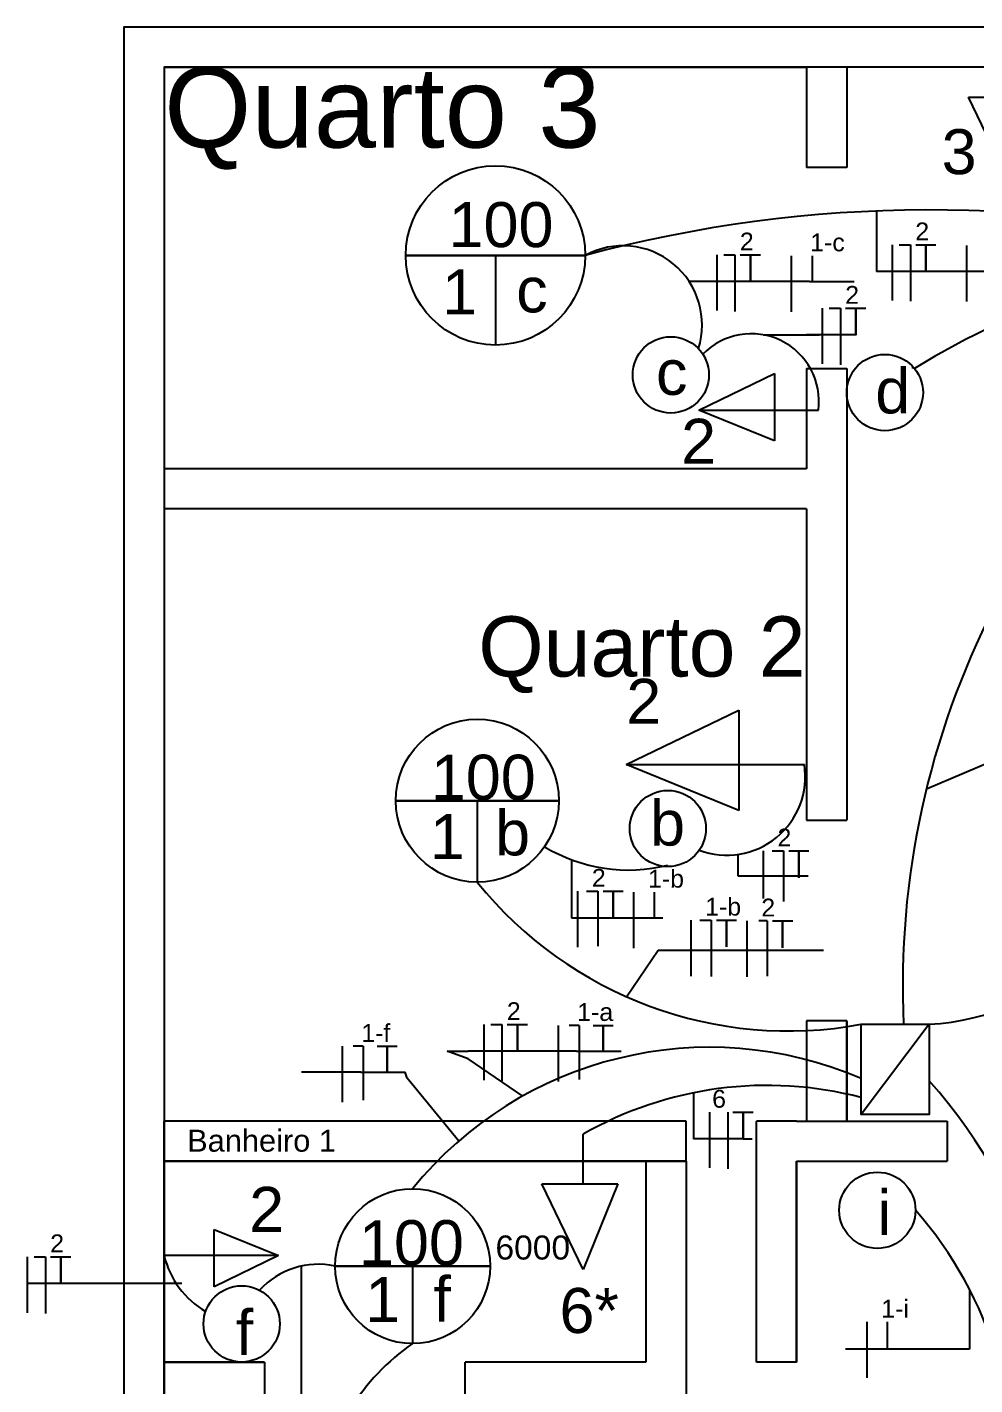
# Model space of a CAD drawing. Header units: millimetres. Extents: x 2261 to 3453, y 1338 to 2013.
# Drawn here: x 3420.36 to 3425.08, y 1356.26 to 1363.02 of the extents above; entities that cross this region are included whole.
import ezdxf

# ---------------------------------------------------------------- set-up
doc = ezdxf.new("R2010")
doc.units = ezdxf.units.MM
doc.styles.get("Standard").update_dxf_attribs({"font": 'arial.ttf'})
pattern_1 = [(0, (0, 0), (0, 6.985), [5.08, -1.905]), (90, (0, 0), (-6.985, 4e-16), [5.08, -1.905])]

msp = doc.modelspace()

# ---------------------------------------------------------------- hatches: boundary and pattern name
h = msp.add_hatch()
h.set_pattern_fill('ANGLE', color=256)
h.set_pattern_definition(pattern_1)
h.paths.add_polyline_path([(3424.0795, 1361.1162), (3423.7031, 1361.1162), (3424.0795, 1360.9626)])
h.paths.add_polyline_path([(3425.3317, 1362.6758), (3425.2007, 1362.6758), (3425.2007, 1362.3548)])
h.paths.add_polyline_path([(3426.2878, 1362.6758), (3426.1568, 1362.6758), (3426.1568, 1362.3548)])
h.paths.add_polyline_path([(3426.8003, 1362.6758), (3426.6693, 1362.6758), (3426.6693, 1362.3548)])
h.paths.add_polyline_path([(3427.6692, 1362.7445), (3427.5382, 1362.7445), (3427.5382, 1362.4235)])
h.paths.add_polyline_path([(3428.5461, 1362.5425), (3428.3683, 1362.5425), (3428.3683, 1362.107)])
h.paths.add_polyline_path([(3428.7542, 1361.5959), (3428.3187, 1361.5959), (3428.7542, 1361.4182)])
h.paths.add_polyline_path([(3428.7542, 1361.1913), (3428.3187, 1361.1913), (3428.7542, 1361.0135)])
h.paths.add_polyline_path([(3423.9022, 1359.3506), (3423.3412, 1359.3506), (3423.9022, 1359.1217)])
h.paths.add_polyline_path([(3428.4051, 1358.2283), (3428.2741, 1357.9073), (3428.4051, 1357.9073)])
h.paths.add_polyline_path([(3426.9941, 1358.2991), (3426.8263, 1357.888), (3426.9941, 1357.888)])
h.paths.add_polyline_path([(3426.4485, 1358.3021), (3426.2808, 1357.891), (3426.4485, 1357.891)])
h.paths.add_polyline_path([(3424.8502, 1358.0567), (3424.5105, 1357.6078), (3424.8502, 1357.6078)])
h.paths.add_polyline_path([(3421.2882, 1357.0351), (3421.2882, 1356.9041), (3421.6092, 1356.9041)])
h = msp.add_hatch()
h.set_pattern_fill('ANGLE', color=256)
h.set_pattern_definition(pattern_1)
h.paths.add_polyline_path([(3424.0795, 1361.1162), (3423.7031, 1361.1162), (3424.0795, 1360.9626)])
h.paths.add_polyline_path([(3425.3317, 1362.6758), (3425.2007, 1362.6758), (3425.2007, 1362.3548)])
h = msp.add_hatch()
h.set_pattern_fill('ANGLE', color=256)
h.set_pattern_definition(pattern_1)
h.paths.add_polyline_path([(3428.5461, 1362.5425), (3428.3683, 1362.5425), (3428.3683, 1362.107)])
h.paths.add_polyline_path([(3428.7542, 1361.5959), (3428.3187, 1361.5959), (3428.7542, 1361.4182)])
h.paths.add_polyline_path([(3428.7542, 1361.1913), (3428.3187, 1361.1913), (3428.7542, 1361.0135)])
h.paths.add_polyline_path([(3426.9941, 1358.2991), (3426.8263, 1357.888), (3426.9941, 1357.888)])
h.paths.add_polyline_path([(3426.4485, 1358.3021), (3426.2808, 1357.891), (3426.4485, 1357.891)])
h.paths.add_polyline_path([(3423.9022, 1359.3506), (3423.3412, 1359.3506), (3423.9022, 1359.1217)])
h.paths.add_polyline_path([(3423.3927, 1355.983), (3423.2245, 1355.983), (3423.2245, 1355.5709)])
h.paths.add_polyline_path([(3423.9109, 1354.6913), (3423.4809, 1354.6913), (3423.9109, 1354.5159)])
h.paths.add_polyline_path([(3427.3578, 1357.2789), (3427.1599, 1357.2789), (3427.1599, 1356.7939)])
h.paths.add_polyline_path([(3428.0474, 1357.2174), (3427.8494, 1357.2174), (3427.8494, 1356.7324)])
h = msp.add_hatch()
h.set_pattern_fill('ANGLE', color=256)
h.set_pattern_definition([(0, (-14.2335, 7.6495), (0, 6.985), [5.08, -1.905]), (90, (-14.2335, 7.6495), (-6.985, 4e-16), [5.08, -1.905])])
h.paths.add_polyline_path([(3423.7031, 1361.1162), (3424.0795, 1360.9626), (3424.0795, 1361.1162)])
h = msp.add_hatch()
h.set_pattern_fill('ANGLE', color=256)
h.set_pattern_definition(pattern_1)
h.paths.add_polyline_path([(3424.0795, 1361.1162), (3423.7031, 1361.1162), (3424.0795, 1360.9626)])
h = msp.add_hatch()
h.set_pattern_fill('ANGLE', color=256)
h.set_pattern_definition(pattern_1)
h.paths.add_polyline_path([(3424.8502, 1358.0567), (3424.5105, 1357.6078), (3424.8502, 1357.6078)])
h.paths.add_polyline_path([(3423.9022, 1359.3506), (3423.3412, 1359.3506), (3423.9022, 1359.1217)])
h = msp.add_hatch()
h.set_pattern_fill('ANGLE', color=256)
h.set_pattern_definition(pattern_1)
h.paths.add_polyline_path([(3423.9022, 1359.3506), (3423.3412, 1359.3506), (3423.9022, 1359.1217)])
h.paths.add_polyline_path([(3424.8502, 1358.0567), (3424.5105, 1357.6078), (3424.8502, 1357.6078)])
h = msp.add_hatch()
h.set_pattern_fill('ANGLE', color=256)
h.set_pattern_definition(pattern_1)
h.paths.add_polyline_path([(3424.8502, 1358.0567), (3424.5105, 1357.6078), (3424.8502, 1357.6078)])
h = msp.add_hatch()
h.set_pattern_fill('ANGLE', color=256)
h.set_pattern_definition(pattern_1)
h.paths.add_polyline_path([(3424.8502, 1358.0567), (3424.5105, 1357.6078), (3424.8502, 1357.6078)])
h = msp.add_hatch()
h.set_pattern_fill('ANGLE', color=256)
h.set_pattern_definition(pattern_1)
h.paths.add_polyline_path([(3423.2992, 1357.2615), (3422.9197, 1357.2615), (3423.1255, 1356.8358)])
h = msp.add_hatch()
h.set_pattern_fill('ANGLE', color=256, angle=90)
h.set_pattern_definition([(90, (4778.606, -2071.89), (-6.985, 2e-15), [5.08, -1.905]), (180, (4778.606, -2071.89), (-3e-15, -6.985), [5.08, -1.905])])
h.paths.add_polyline_path([(3421.6092, 1356.9041), (3421.2882, 1357.0351), (3421.2882, 1356.9041)])

# ---------------------------------------------------------------- linework, layer by layer
for p, q in [((3421.0391, 1362.8242), (3424.2391, 1362.8242)), ((3424.2391, 1362.8242), (3424.2391, 1362.3242)), ((3424.4391, 1362.8242), (3424.4391, 1362.3242)), ((3424.4391, 1362.8242), (3424.4391, 1362.3242)), ((3425.0456, 1362.6758), (3425.3317, 1362.6758)), ((3425.2007, 1362.3548), (3425.0456, 1362.6758)), ((3424.4391, 1362.3242), (3424.2391, 1362.3242)), ((3424.5881, 1362.1083), (3424.5881, 1361.8064)), ((3422.6894, 1361.8871), (3422.2426, 1361.8871)), ((3422.2426, 1361.8871), (3423.1362, 1361.8871)), ((3423.1362, 1361.8871), (3422.6894, 1361.8871)), ((3422.6894, 1361.8871), (3422.6894, 1361.4403)), ((3423.7919, 1361.8897), (3423.7919, 1361.757)), ((3423.8263, 1361.8897), (3423.8825, 1361.8897)), ((3423.8825, 1361.8897), (3423.8825, 1361.7558)), ((3423.9089, 1361.8897), (3423.9589, 1361.8897)), ((3423.9589, 1361.8897), (3423.9589, 1361.7558)), ((3423.9589, 1361.7558), (3423.9589, 1361.8897)), ((3423.9589, 1361.8897), (3424.0089, 1361.8897)), ((3424.1622, 1361.8854), (3424.1622, 1361.7515)), ((3424.2669, 1361.8854), (3424.2669, 1361.757)), ((3424.6659, 1361.9402), (3424.6659, 1361.8075)), ((3424.7003, 1361.9402), (3424.7565, 1361.9402)), ((3424.7565, 1361.9402), (3424.7565, 1361.8063)), ((3424.7829, 1361.9402), (3424.8329, 1361.9402)), ((3424.8329, 1361.9402), (3424.8329, 1361.8063)), ((3424.8329, 1361.8063), (3424.8329, 1361.9402)), ((3424.8329, 1361.9402), (3424.8829, 1361.9402)), ((3425.0362, 1361.9359), (3425.0362, 1361.802)), ((3424.6504, 1361.8075), (3424.5872, 1361.8075)), ((3425.128, 1361.8075), (3424.6504, 1361.8075)), ((3424.6659, 1361.8075), (3424.6659, 1361.6626)), ((3424.7565, 1361.8075), (3424.7565, 1361.6584)), ((3423.7132, 1361.757), (3423.6543, 1361.757)), ((3423.7764, 1361.757), (3423.7132, 1361.757)), ((3424.254, 1361.757), (3423.7764, 1361.757)), ((3423.7919, 1361.757), (3423.7919, 1361.6122)), ((3423.8825, 1361.757), (3423.8825, 1361.6079)), ((3424.1622, 1361.7515), (3424.1622, 1361.6065)), ((3424.254, 1361.757), (3424.4764, 1361.757)), ((3424.3866, 1361.757), (3424.3866, 1361.7515)), ((3424.3866, 1361.7515), (3424.3866, 1361.757)), ((3425.0362, 1361.802), (3425.0362, 1361.657)), ((3424.3167, 1361.6239), (3424.3167, 1361.4913)), ((3424.3511, 1361.6239), (3424.4073, 1361.6239)), ((3424.4073, 1361.6239), (3424.4073, 1361.49)), ((3424.4337, 1361.6239), (3424.4837, 1361.6239)), ((3424.4837, 1361.6239), (3424.4837, 1361.49)), ((3424.4837, 1361.49), (3424.4837, 1361.6239)), ((3424.4837, 1361.6239), (3424.5337, 1361.6239)), ((3424.0252, 1361.4913), (3424.3012, 1361.4913)), ((3424.3012, 1361.4913), (3424.238, 1361.4913)), ((3424.4837, 1361.4913), (3424.3012, 1361.4913)), ((3424.3167, 1361.4913), (3424.3167, 1361.3464)), ((3424.4073, 1361.4913), (3424.4073, 1361.3422)), ((3424.7668, 1361.3345), (3424.7668, 1361.3242)), ((3423.7031, 1361.1162), (3424.0795, 1361.298)), ((3424.0795, 1361.298), (3424.0795, 1360.9626)), ((3424.2391, 1361.3242), (3424.2391, 1360.8242)), ((3424.2391, 1361.3242), (3424.4391, 1361.3242)), ((3424.4391, 1361.3242), (3424.4391, 1360.8242)), ((3424.0795, 1360.9626), (3423.7031, 1361.1162)), ((3423.7031, 1361.1162), (3424.0795, 1361.1162)), ((3424.0795, 1361.1162), (3424.298, 1361.1162)), ((3424.2391, 1360.8242), (3421.0391, 1360.8242)), ((3424.4391, 1360.8242), (3424.4391, 1360.6242)), ((3424.2391, 1360.6242), (3421.0391, 1360.6242)), ((3424.2391, 1360.6242), (3424.2391, 1359.0742)), ((3424.4391, 1360.6242), (3424.4391, 1359.0742)), ((3423.3412, 1359.3506), (3423.9022, 1359.6217)), ((3423.9022, 1359.6217), (3423.9022, 1359.1217)), ((3424.836, 1359.2291), (3425.2116, 1359.3886)), ((3423.9022, 1359.1217), (3423.3412, 1359.3506)), ((3423.3412, 1359.3506), (3423.9022, 1359.3506)), ((3423.9022, 1359.3506), (3424.2279, 1359.3506)), ((3423.0049, 1359.1705), (3422.1931, 1359.1705)), ((3422.1931, 1359.1705), (3422.599, 1359.1705)), ((3422.599, 1359.1705), (3423.0049, 1359.1705)), ((3422.599, 1359.1705), (3422.599, 1358.7647)), ((3424.2391, 1359.0742), (3424.4391, 1359.0742)), ((3423.8964, 1358.9028), (3423.8964, 1358.796)), ((3424.0222, 1358.9207), (3424.0222, 1358.6826)), ((3424.0678, 1358.9207), (3424.124, 1358.9207)), ((3424.124, 1358.9207), (3424.124, 1358.7868)), ((3424.1504, 1358.9207), (3424.2004, 1358.9207)), ((3424.2004, 1358.9207), (3424.2004, 1358.7868)), ((3424.2004, 1358.7868), (3424.2004, 1358.9207)), ((3424.2004, 1358.9207), (3424.2504, 1358.9207)), ((3423.069, 1358.8764), (3423.069, 1358.5867)), ((3423.8964, 1358.796), (3424.2476, 1358.796)), ((3424.124, 1358.7868), (3424.124, 1358.6681)), ((3423.0977, 1358.7197), (3423.0977, 1358.4409)), ((3423.1433, 1358.7197), (3423.1996, 1358.7197)), ((3423.1996, 1358.7197), (3423.1996, 1358.5858)), ((3423.226, 1358.7197), (3423.276, 1358.7197)), ((3423.276, 1358.7197), (3423.276, 1358.5858)), ((3423.276, 1358.5858), (3423.276, 1358.7197)), ((3423.276, 1358.7197), (3423.326, 1358.7197)), ((3423.3774, 1358.7154), (3423.3774, 1358.4366)), ((3423.4793, 1358.7154), (3423.4793, 1358.5815)), ((3423.069, 1358.5867), (3423.5235, 1358.5867)), ((3423.1996, 1358.5867), (3423.1996, 1358.4453)), ((3423.6619, 1358.576), (3423.6619, 1358.2971)), ((3423.7075, 1358.576), (3423.7638, 1358.576)), ((3423.7638, 1358.576), (3423.7638, 1358.4421)), ((3423.7902, 1358.576), (3423.8402, 1358.576)), ((3423.8402, 1358.576), (3423.8402, 1358.4421)), ((3423.8402, 1358.4421), (3423.8402, 1358.576)), ((3423.8402, 1358.576), (3423.8902, 1358.576)), ((3423.9416, 1358.5717), (3423.9416, 1358.2928)), ((3424.0435, 1358.5717), (3424.0008, 1358.5717)), ((3424.0435, 1358.5717), (3424.0435, 1358.4378)), ((3424.0698, 1358.5717), (3424.1198, 1358.5717)), ((3424.1198, 1358.5717), (3424.1198, 1358.4378)), ((3424.1198, 1358.4378), (3424.1198, 1358.5717)), ((3424.1198, 1358.5717), (3424.1698, 1358.5717)), ((3423.3425, 1358.1938), (3423.4999, 1358.4265)), ((3423.4999, 1358.4265), (3424.324, 1358.4265)), ((3423.7638, 1358.4421), (3423.7638, 1358.2944)), ((3424.0435, 1358.4378), (3424.0435, 1358.2972)), ((3422.6313, 1358.0556), (3422.6313, 1357.9229)), ((3422.6658, 1358.0556), (3422.722, 1358.0556)), ((3422.722, 1358.0556), (3422.722, 1357.9216)), ((3422.7484, 1358.0556), (3422.7984, 1358.0556)), ((3422.7984, 1358.0556), (3422.7984, 1357.9216)), ((3422.7984, 1357.9216), (3422.7984, 1358.0556)), ((3422.7984, 1358.0556), (3422.8484, 1358.0556)), ((3423.0017, 1358.0513), (3423.0017, 1357.9173)), ((3423.1063, 1358.0513), (3423.0564, 1358.0513)), ((3423.1063, 1358.0513), (3423.1063, 1357.9229)), ((3423.176, 1358.0513), (3423.226, 1358.0513)), ((3423.226, 1358.0513), (3423.226, 1357.9173)), ((3423.226, 1357.9173), (3423.226, 1358.0513)), ((3423.226, 1358.0513), (3423.276, 1358.0513)), ((3424.2391, 1358.0742), (3424.2391, 1357.5742)), ((3424.4391, 1358.0742), (3424.2391, 1358.0742)), ((3424.4391, 1358.0742), (3424.4391, 1357.5742)), ((3424.4391, 1357.5742), (3424.4391, 1358.0742)), ((3424.8502, 1358.0567), (3424.5105, 1357.6078)), ((3421.9264, 1357.947), (3421.9264, 1357.8131)), ((3422.031, 1357.947), (3421.9811, 1357.947)), ((3422.031, 1357.947), (3422.031, 1357.8186)), ((3422.1007, 1357.947), (3422.1507, 1357.947)), ((3422.1507, 1357.947), (3422.1507, 1357.8131)), ((3422.1507, 1357.8131), (3422.1507, 1357.947)), ((3422.1507, 1357.947), (3422.2007, 1357.947)), ((3422.5527, 1357.8847), (3422.4484, 1357.9229)), ((3422.4484, 1357.9229), (3422.5527, 1357.9229)), ((3422.6158, 1357.9229), (3422.5527, 1357.9229)), ((3422.8259, 1357.6994), (3422.5527, 1357.8847)), ((3423.0935, 1357.9229), (3422.6158, 1357.9229)), ((3422.6313, 1357.9229), (3422.6313, 1357.778)), ((3422.722, 1357.9229), (3422.722, 1357.7738)), ((3423.0017, 1357.9173), (3423.0017, 1357.7724)), ((3423.0935, 1357.9229), (3423.3158, 1357.9229)), ((3423.1063, 1357.9229), (3423.1063, 1357.7823)), ((3422.0181, 1357.8186), (3421.723, 1357.8186)), ((3421.723, 1357.8186), (3421.723, 1357.8174)), ((3421.723, 1357.8174), (3421.723, 1357.8186)), ((3422.0181, 1357.8186), (3422.2405, 1357.8186)), ((3422.031, 1357.8186), (3422.031, 1357.6781)), ((3422.25, 1357.7882), (3422.2405, 1357.8186)), ((3422.2405, 1357.8186), (3422.2405, 1357.8186)), ((3421.9264, 1357.8131), (3421.9264, 1357.6681)), ((3422.5062, 1357.4748), (3422.25, 1357.7882)), ((3423.6752, 1357.7153), (3423.6752, 1357.4847)), ((3423.7554, 1357.619), (3423.7554, 1357.4864)), ((3423.846, 1357.619), (3423.846, 1357.4851)), ((3423.8724, 1357.619), (3423.9224, 1357.619)), ((3423.9224, 1357.619), (3423.9224, 1357.4851)), ((3423.9224, 1357.4851), (3423.9224, 1357.619)), ((3423.9224, 1357.619), (3423.9724, 1357.619)), ((3421.0391, 1352.5742), (3421.0391, 1357.5742)), ((3423.6391, 1357.5742), (3421.0391, 1357.5742)), ((3423.6391, 1357.3742), (3423.6391, 1357.5742)), ((3424.1891, 1357.5742), (3423.9891, 1357.5742)), ((3423.9891, 1357.3742), (3423.9891, 1357.5742)), ((3424.1891, 1357.5742), (3424.9391, 1357.5742)), ((3424.4391, 1357.5742), (3424.9391, 1357.5742)), ((3424.9391, 1357.5742), (3424.9391, 1357.3742)), ((3423.1255, 1357.2615), (3423.1255, 1357.5086)), ((3423.7399, 1357.4864), (3423.6767, 1357.4864)), ((3423.9224, 1357.4864), (3423.7399, 1357.4864)), ((3423.7554, 1357.4864), (3423.7554, 1357.3415)), ((3423.846, 1357.4864), (3423.846, 1357.3373)), ((3423.9224, 1357.4864), (3423.9683, 1357.4864)), ((3423.6391, 1357.3742), (3421.0391, 1357.3742)), ((3421.0391, 1357.3742), (3423.6391, 1357.3742)), ((3423.4391, 1357.3742), (3423.4391, 1356.3742)), ((3423.6391, 1357.3742), (3423.6391, 1356.3742)), ((3423.9891, 1356.3742), (3423.9891, 1357.3742)), ((3424.1891, 1356.3742), (3424.1891, 1357.3742)), ((3424.1891, 1357.3742), (3424.9391, 1357.3742)), ((3424.1891, 1357.3742), (3424.1891, 1356.3742)), ((3422.9197, 1357.2615), (3423.2992, 1357.2615)), ((3423.1255, 1356.8358), (3422.9197, 1357.2615)), ((3423.2992, 1357.2615), (3423.1255, 1356.8358)), ((3421.2882, 1356.7489), (3421.2882, 1357.0351)), ((3421.2882, 1357.0351), (3421.6092, 1356.9041)), ((3420.357, 1356.8989), (3420.357, 1356.7662)), ((3420.3914, 1356.8989), (3420.4476, 1356.8989)), ((3420.4476, 1356.8989), (3420.4476, 1356.765)), ((3420.474, 1356.8989), (3420.524, 1356.8989)), ((3420.524, 1356.8989), (3420.524, 1356.765)), ((3420.524, 1356.765), (3420.524, 1356.8989)), ((3420.524, 1356.8989), (3420.574, 1356.8989)), ((3421.2882, 1356.9041), (3421.0391, 1356.9041)), ((3421.6092, 1356.9041), (3421.2882, 1356.7489)), ((3421.6092, 1356.9041), (3421.2882, 1356.9041)), ((3421.7219, 1356.8519), (3421.7219, 1355.9226)), ((3421.8881, 1356.8525), (3421.8881, 1356.8518)), ((3422.6626, 1356.8519), (3421.8908, 1356.8519)), ((3421.8908, 1356.8519), (3422.2767, 1356.8519)), ((3422.2767, 1356.8519), (3422.6626, 1356.8519)), ((3422.2767, 1356.8519), (3422.2767, 1356.466)), ((3421.1273, 1356.765), (3420.357, 1356.765)), ((3420.3572, 1356.7678), (3420.3572, 1356.6187)), ((3420.448, 1356.7657), (3420.448, 1356.6166)), ((3425.0507, 1356.7361), (3425.0507, 1356.4386)), ((3424.5389, 1356.5737), (3424.5389, 1356.2948)), ((3424.6408, 1356.5737), (3424.6408, 1356.4398)), ((3425.0507, 1356.4386), (3424.4332, 1356.4386)), ((3421.5391, 1356.3742), (3421.0391, 1356.3742)), ((3421.0391, 1356.3742), (3421.5391, 1356.3742)), ((3421.5391, 1356.3742), (3421.5391, 1356.1742)), ((3423.4391, 1356.3742), (3422.5391, 1356.3742)), ((3422.5391, 1356.1742), (3422.5391, 1356.3742)), ((3423.6391, 1356.3742), (3423.6391, 1356.3742)), ((3423.6391, 1356.3742), (3423.6391, 1356.1742)), ((3424.1891, 1356.3742), (3423.9891, 1356.3742))]:
    msp.add_line(p, q)
for points in [[(3428.7587, 1352.3742), (3429.2391, 1352.3742), (3429.2391, 1363.0242), (3420.8391, 1363.0242), (3420.8391, 1352.3742), (3424.4729, 1352.3742)], [(3428.7587, 1352.5742), (3429.0391, 1352.5742), (3429.0391, 1362.8242), (3421.0391, 1362.8242), (3421.0391, 1352.5742), (3424.4729, 1352.5742)]]:
    msp.add_lwpolyline(points)
msp.add_lwpolyline([(3424.5105, 1358.0567), (3424.8502, 1358.0567), (3424.8502, 1357.6078), (3424.5105, 1357.6078)], close=True)
for centre, radius in [((3422.6894, 1361.8871), 0.4468), ((3423.5628, 1361.2918), 0.1899), ((3424.629, 1361.2038), 0.1899), ((3422.599, 1359.1705), 0.4059), ((3423.5481, 1359.0319), 0.1899), ((3424.5915, 1357.1302), 0.1899), ((3422.2767, 1356.8519), 0.3859), ((3421.4253, 1356.5641), 0.1899)]:
    msp.add_circle(centre, radius)
for centre, radius, start, end in [((3424.8586, 1355.4589), 6.6549, 75.43306, 105.00043), ((3423.3248, 1361.5412), 0.3939, 342.48825, 118.60394), ((3426.8715, 1357.8979), 4.0163, 94.84273, 121.45081), ((3428.8584, 1358.2467), 4.1406, 123.29756, 182.63465), ((3423.9638, 1361.1598), 0.3371, 352.5573, 135.76179), ((3423.8417, 1359.2899), 0.3909, 249.42454, 8.93171), ((3424.7871, 1359.2291), 1.1741, 273.08238, 356.5812), ((3423.3521, 1359.6342), 0.809, 238.89338, 284.0206), ((3424.1481, 1360.0126), 1.9892, 218.8554, 280.49838), ((3423.7564, 1356.0348), 1.907, 66.70587, 140.88881), ((3424.0426, 1355.9031), 1.849, 75.34078, 119.73715), ((3422.8295, 1355.9857), 2.699, 351.26027, 41.52278), ((3423.3012, 1355.8299), 1.9703, 352.09403, 41.29818), ((3421.4772, 1357.0125), 0.4514, 193.90087, 239.09857), ((3421.8064, 1356.4681), 0.393, 77.59302, 137.88251), ((3422.8969, 1355.5658), 1.0931, 124.56293, 219.96257)]:
    msp.add_arc(centre, radius, start, end)

# ---------------------------------------------------------------- texts
at = {"attachment_point": 1}
for s, width, gutter_width, heights, insert, char_height in [('Quarto 3 ', 5.942919, 12.5, [0.9155], (3421.0391, 1362.8242), 0.4), ('\\pxtc7;3', 3.331213, 7.0067, [0.5132], (3424.9117, 1362.516), 0.22421), ('\\pxtc7;100 ', 3.331213, 7.0067, [0.5132], (3422.4558, 1362.1524), 0.224214), ('\\pxtc7;2', 1.319809, 2.776, [0.2033], (3424.7806, 1362.0511), 0.08883), ('\\pxtc7;2', 1.319809, 2.776, [0.2033], (3423.9067, 1362.0007), 0.08883), ('\\pxtc7;1-c', 1.319809, 2.776, [0.2033], (3424.257, 1361.9964), 0.08883), ('\\pxtc7;1', 3.331213, 7.0067, [0.5132], (3422.4237, 1361.8174), 0.22421), ('\\pxtc7;c', 3.331213, 7.0067, [0.5132], (3422.7927, 1361.8275), 0.22421), ('\\pxtc7;2', 1.319809, 2.776, [0.2033], (3424.4314, 1361.7349), 0.08883), ('\\pxtc7;c', 3.331213, 7.0067, [0.5132], (3423.489, 1361.4165), 0.22421), ('\\pxtc7;d', 3.331213, 7.0067, [0.5132], (3424.5813, 1361.3242), 0.22421), ('\\pxtc7;2', 3.331213, 7.0067, [0.5132], (3423.6142, 1361.0732), 0.22421), ('Quarto 2 ', 5.942919, 12.5, [0.9155], (3422.6037, 1360.089), 0.3), ('\\pxtc7;2', 3.331213, 7.0067, [0.5132], (3423.3412, 1359.7778), 0.22421), ('\\pxtc7;100 ', 3.331213, 7.0067, [0.5132], (3422.3675, 1359.3995), 0.224214), ('\\pxtc7;b', 3.331213, 7.0067, [0.5132], (3423.4595, 1359.1713), 0.22421), ('\\pxtc7;1', 3.331213, 7.0067, [0.5132], (3422.3629, 1359.1036), 0.22421), ('\\pxtc7;b', 3.331213, 7.0067, [0.5132], (3422.6876, 1359.1224), 0.22421), ('\\pxtc7;2', 1.319809, 2.776, [0.2033], (3424.0941, 1359.0316), 0.08883), ('\\pxtc7;2', 1.319809, 2.776, [0.2033], (3423.1696, 1358.8307), 0.08883), ('\\pxtc7;1-b', 1.319809, 2.776, [0.2033], (3423.4493, 1358.8264), 0.08883), ('\\pxtc7;1-b', 1.319809, 2.776, [0.2033], (3423.7338, 1358.6869), 0.08883), ('\\pxtc7;2', 1.319809, 2.776, [0.2033], (3424.0135, 1358.6826), 0.08883), ('\\pxtc7;2', 1.319809, 2.776, [0.2033], (3422.7461, 1358.1665), 0.08883), ('\\pxtc7;1-a', 1.319809, 2.776, [0.2033], (3423.0964, 1358.1622), 0.08883), ('\\pxtc7;1-f', 1.319809, 2.776, [0.2033], (3422.0211, 1358.058), 0.08883), ('\\pxtc7;6', 1.319809, 2.776, [0.2033], (3423.7687, 1357.73), 0.08883), ('\\pxtc7;Banheiro 1', 3.260444, 6.8578, [0.5023], (3421.1538, 1357.5318), 0.109725), ('\\pxtc7;2', 3.331213, 7.0067, [0.5132], (3421.4627, 1357.2467), 0.22421), ('\\pxtc7;i', 3.331213, 7.0067, [0.5132], (3424.5915, 1357.2306), 0.22421), ('\\pxtc7;100 ', 3.331213, 7.0067, [0.5132], (3422.0098, 1357.0808), 0.224214), ('\\pxtc7;2', 1.319809, 2.776, [0.2033], (3420.4717, 1357.0099), 0.08883), ('\\pxtc7;6000', 1.779891, 3.7437, [0.2742], (3422.6892, 1357.0045), 0.119799), ('\\pxtc7;f', 3.331213, 7.0067, [0.5132], (3422.38, 1356.7997), 0.22421), ('\\pxtc7;1', 3.331213, 7.0067, [0.5132], (3422.0406, 1356.797), 0.22421), ('\\pxtc7;6*', 3.331213, 7.0067, [0.5132], (3423.0084, 1356.7429), 0.22421), ('\\pxtc7;1-i', 1.319809, 2.776, [0.2033], (3424.6108, 1356.6847), 0.08883), ('\\pxtc7;f', 3.331213, 7.0067, [0.5132], (3421.3958, 1356.634), 0.22421)]:
    msp.add_mtext_dynamic_manual_height_columns(s, width=width, gutter_width=gutter_width, heights=heights, dxfattribs=dict(at, insert=insert, char_height=char_height))

doc.saveas('drawing.dxf')
